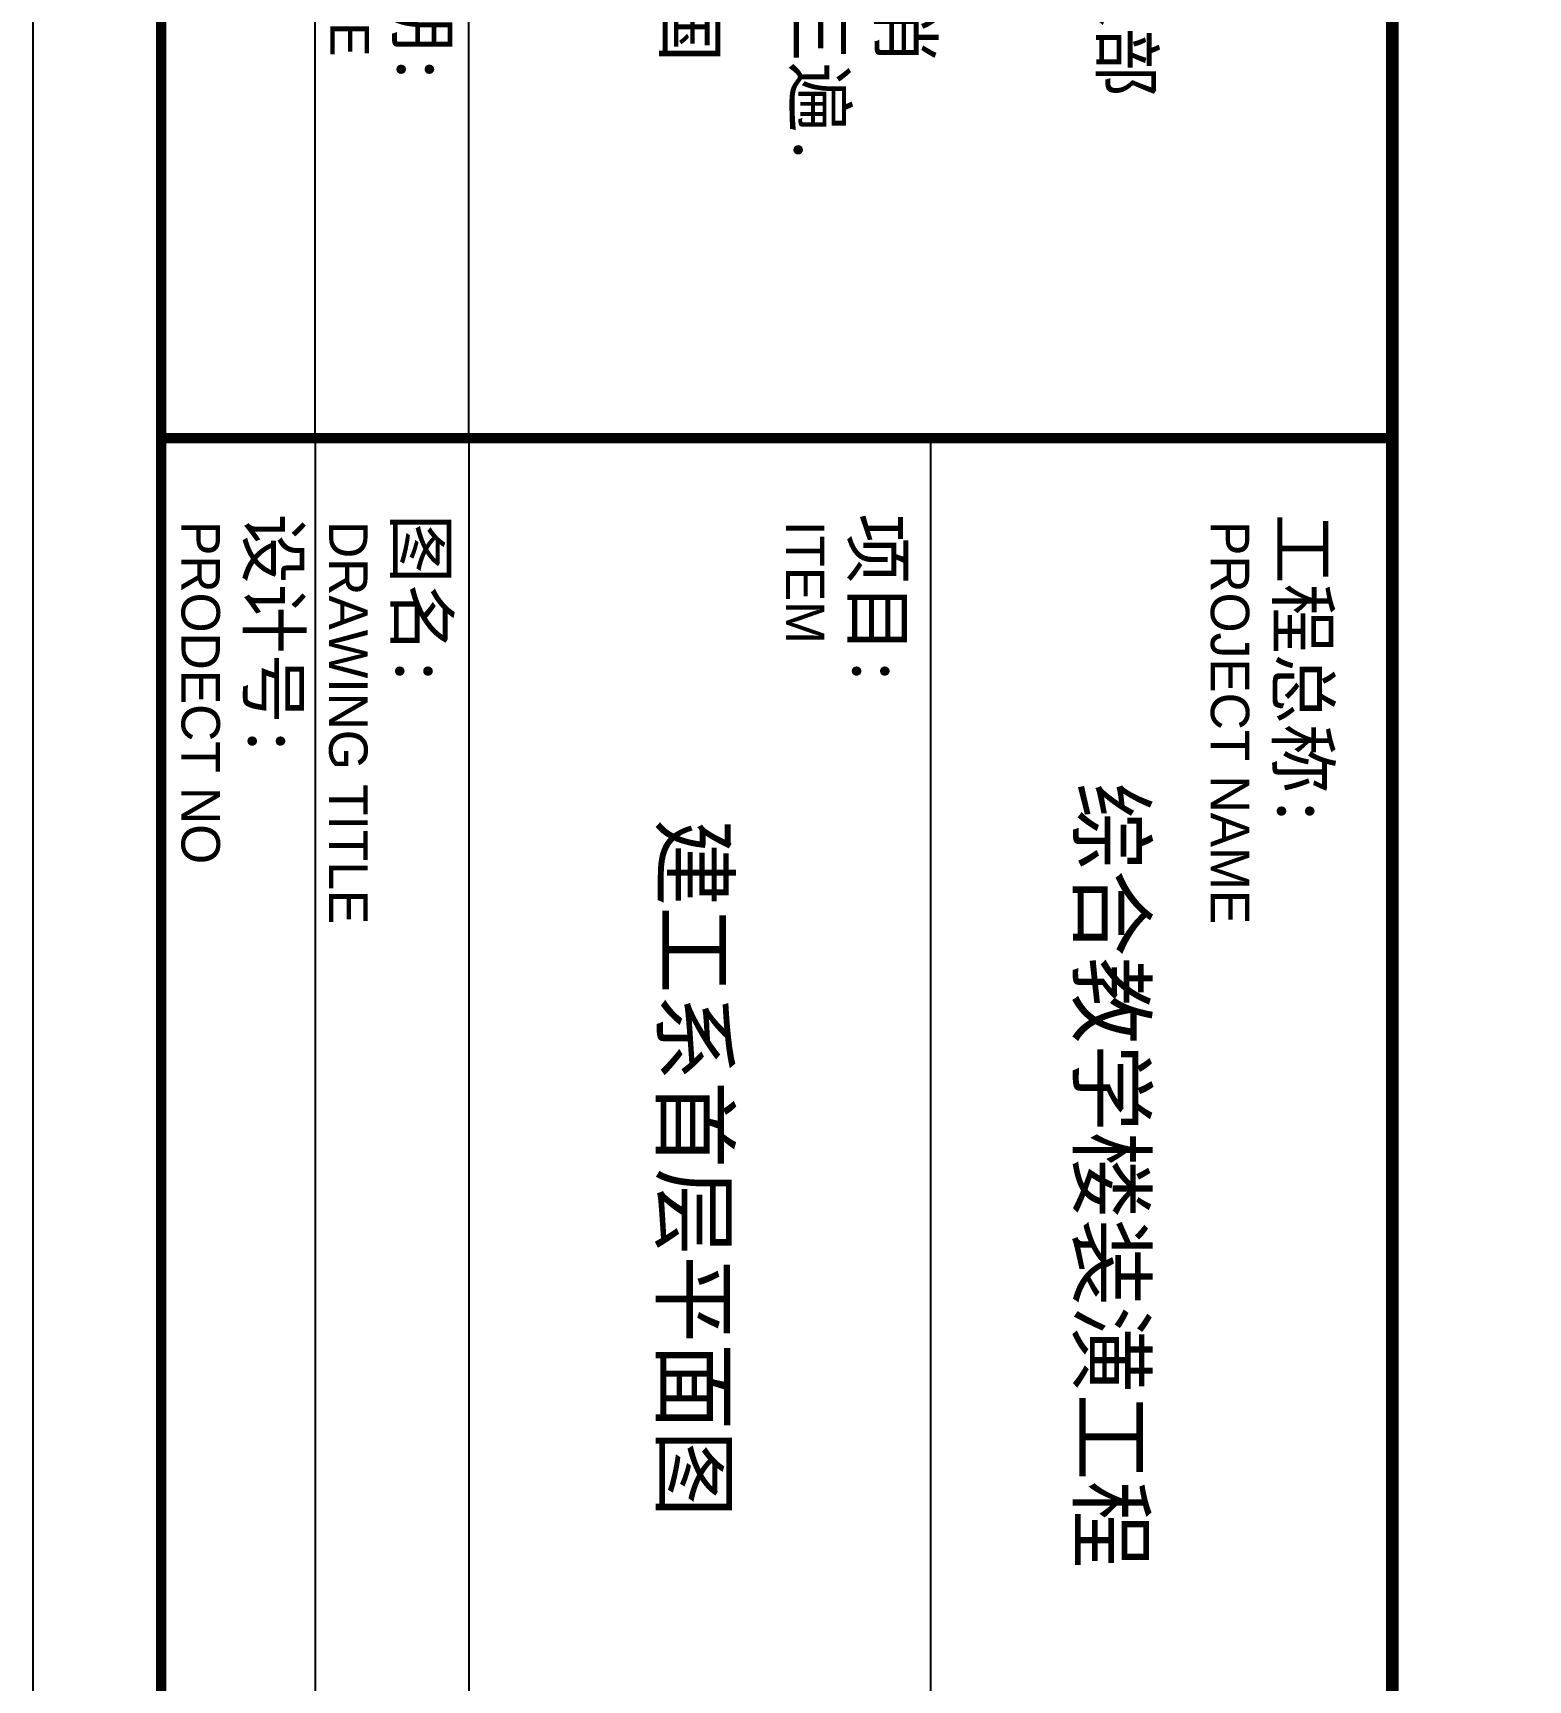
# Model space of a CAD drawing. Extents: x -220435 to 246757, y -381552 to -223577.
# Drawn here: x -169247 to -151730, y -344578 to -325288 of the extents above; entities that cross this region are included whole.
import ezdxf

# ---------------------------------------------------------------- set-up
doc = ezdxf.new("R2010")
doc.units = 0
doc.header["$LTSCALE"] = 1500
doc.header["$MEASUREMENT"] = 0
doc.layers.add('AXIS', color=7, linetype='CONTINUOUS')

msp = doc.modelspace()

# ---------------------------------------------------------------- linework, layer by layer
at = {"layer": 'AXIS', "color": 250}
for p, q in [((-165941.9, -330032.2), (-165941.9, -312008)), ((-164139, -330032.2), (-164139, -312008)), ((-165941.9, -330032.2), (-165941.9, -348056.5)), ((-164139, -330032.2), (-164139, -348056.5)), ((-158730.2, -330032.2), (-158730.2, -348056.5))]:
    msp.add_line(p, q, dxfattribs=at)
msp.add_lwpolyline([(-82407.1, -250394.1), (-169247.2, -250394.1), (-169247.2, -367583.1), (-82407.1, -367583.1)], close=True, dxfattribs=at)
at = {"layer": 'AXIS', "color": 0, "const_width": 120.2}
msp.add_lwpolyline([(-83909.5, -251896.5), (-167744.8, -251896.5), (-167744.8, -366080.7), (-83909.5, -366080.7)], close=True, dxfattribs=at)
at = {"layer": 'AXIS', "color": 0}
for points, const_width in [([(-153321.5, -251896.5), (-153321.5, -366080.7)], 150.2), ([(-167744.8, -330032.2), (-153321.5, -330032.2)], 120.2)]:
    msp.add_lwpolyline(points, dxfattribs=dict(at, const_width=const_width))

# ---------------------------------------------------------------- texts
at = {"layer": 'AXIS', "color": 250, "attachment_point": 1, "rotation": 270}
for s, insert, char_height, width in [('{\\fSimHei|b0|i0|c134|p2;\\C5;3.本设计施工图纸未标明处,应按国\\P  家施工标准进行施工.}', (-161244.2, -312929.8), 600.969, 14968.525), ('{\\fSimHei|b0|i0|c134|p2;\\C5;2.设计图纸内所有木做,均按国家消\\P  防规定进行施工,即刷防火涂料三遍.}', (-158725.9, -312929.8), 600.969, 14968.525), ('{\\fSimHei|b0|i0|c134|p2;\\C5;1.本设计施工图纸须经过有关国家部\\P  门审核认可后,方可施工.}', (-156132.9, -312929.8), 600.969, 14968.525), ('\\fￋￎￌ￥|b0|i0|c134|p2;\\C5;DATE', (-165311.1, -323956.5), 450.727, 5551.563), ('{\\fSimHei|b0|i0|c134|p2;\\C5;日期:}', (-164379, -323869.4), 600.969, 5551.563), ('{\\fSimHei|b0|i0|c134|p2;\\C5;设计号:}', (-166124, -330917.4), 600.969, 5551.563), ('{\\fSimHei|b0|i0|c134|p2;\\C5;图名:}', (-164395.5, -330917.4), 600.969, 6626.013), ('{\\fSimHei|b0|i0|c134|p2;\\C5;项目:}', (-159043.8, -330917.4), 600.969, 5551.563), ('{\\fSimHei|b0|i0|c134|p2;\\C5;工程总称:}', (-154065.5, -330917.4), 600.969, 5551.563), ('\\fￋￎￌ￥|b0|i0|c134|p2;\\C5;PRODECT NO', (-167056.1, -331004.5), 450.727, 9382.602), ('\\fￋￎￌ￥|b0|i0|c134|p2;\\C5;DRAWING TITLE', (-165326.9, -331004.5), 450.727, 5551.563), ('\\fￋￎￌ￥|b0|i0|c134|p2;\\C5;ITEM', (-159975.2, -331004.5), 450.727, 5551.563), ('\\fￋￎￌ￥|b0|i0|c134|p2;\\C5;PROJECT NAME', (-154996.9, -331004.5), 450.727, 5551.563), ('{\\fSimHei|b0|i0|c134|p2;\\C5;综合教学楼装潢工程}', (-156236.1, -334060.3), 749.91, 15098.457), ('{\\fSimSun|b0|i0|c134|p2;\\C5;建工系首层平面图}', (-161120, -334491.2), 749.91, 15098.457)]:
    msp.add_mtext(s, dxfattribs=dict(at, insert=insert, char_height=char_height, width=width))

doc.saveas('drawing.dxf')
